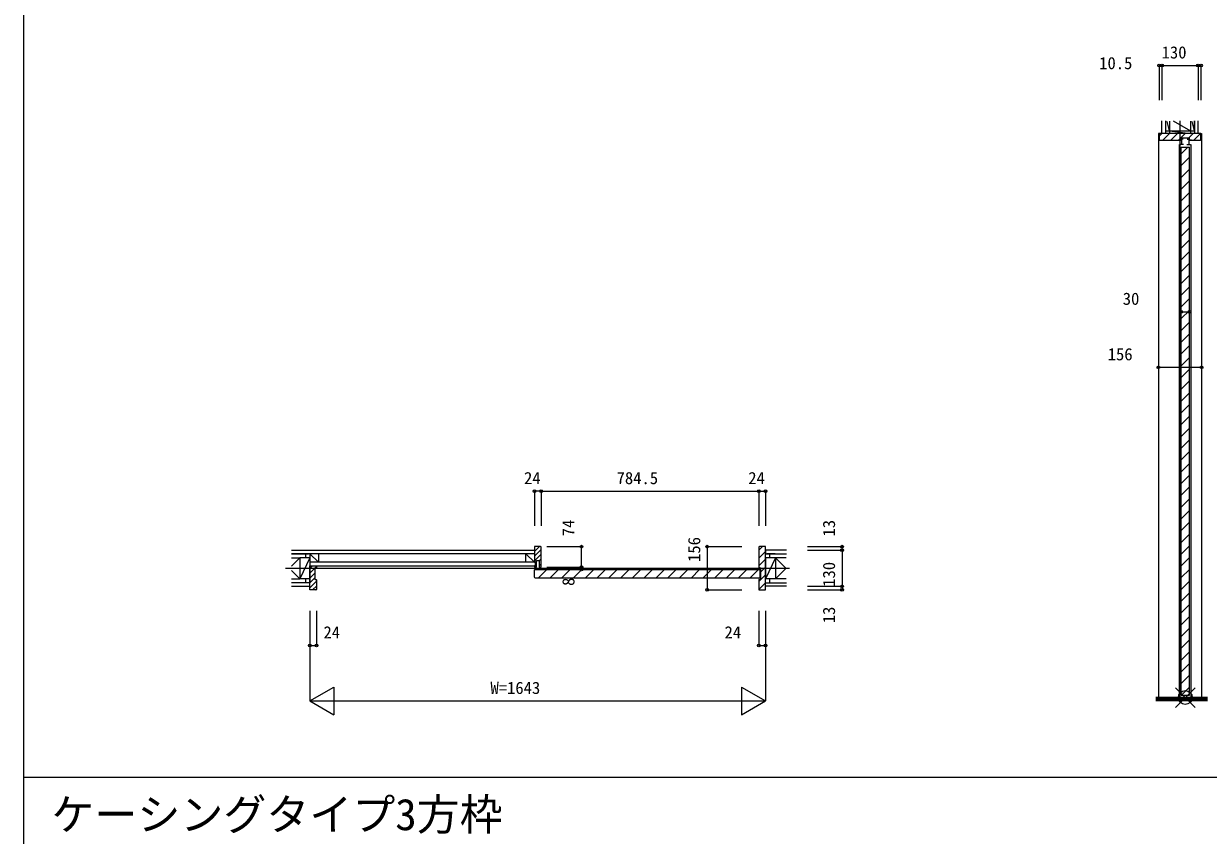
# Model space of a CAD drawing. Units: millimetres, scale not verified. Extents: x -14340 to 14341, y -9999 to 10001.
# Drawn here: x -14340 to -10070, y -6961 to -4036 of the extents above; entities that cross this region are included whole.
import ezdxf
from ezdxf.enums import TextEntityAlignment as Align

# ---------------------------------------------------------------- set-up
doc = ezdxf.new("R2010")
doc.units = ezdxf.units.MM
doc.header["$LTSCALE"] = 50
for name, color, linetype in [('0-0_0', 7, 'Continuous'), ('0-2_YKK_B1', 4, 'Continuous'), ('0-3_YKK_C1', 4, 'Continuous'), ('0-4_YKK_F1', 7, 'Continuous'), ('0-6_YKK_N1', 2, 'Continuous'), ('0-7_YKK_Z1', 7, 'Continuous')]:
    doc.layers.add(name, color=color, linetype=linetype)
doc.layers.add('0-5_YKK_IN', color=1, linetype='Continuous', lineweight=18)
doc.styles.add('ＭＳ ゴシック', font='')
doc.styles.get('ＭＳ ゴシック').set_extended_font_data('MS Gothic')

msp = doc.modelspace()

# ---------------------------------------------------------------- linework, layer by layer
at = {"layer": '0-2_YKK_B1'}
for p, q in [((-12498.68, -5921.36), (-12498.13, -5920.8)), ((-12498.68, -5938.33), (-12481.16, -5920.8)), ((-12498.68, -5955.3), (-12474.68, -5931.3)), ((-12474.68, -5994.8), (-12474.68, -5922.8)), ((-11690.18, -5933.75), (-11677.24, -5920.8)), ((-11690.18, -5922.8), (-11690.18, -5995.8)), ((-11666.18, -5933.8), (-11666.18, -5946.3)), ((-12498.68, -5972.27), (-12474.68, -5948.27)), ((-12481.93, -5972.49), (-12474.68, -5965.24)), ((-11690.18, -5962.03), (-11666.18, -5938.03)), ((-11690.18, -5990.32), (-11666.18, -5966.32)), ((-11666.18, -5961.3), (-11666.18, -6036.3)), ((-13309.18, -5999.47), (-13299.51, -5989.8)), ((-13309.18, -6016.44), (-13291.14, -5998.41)), ((-13309.18, -6034.09), (-13291.18, -6016.09)), ((-13291.18, -5998.8), (-13291.18, -6036.8)), ((-13289.58, -5996.84), (-13285.18, -5992.44)), ((-13286.18, -5996.8), (-13289.18, -5996.8)), ((-12499.68, -6005.8), (-12499.68, -6029.5)), ((-12499.68, -6006.1), (-12499.68, -6029.5)), ((-12496.38, -6002.8), (-11688.98, -6002.8)), ((-12495.68, -5986.24), (-12491.43, -5981.99)), ((-12485.03, -6032.8), (-12455.03, -6002.8)), ((-12481.93, -5989.46), (-12474.68, -5982.21)), ((-12442.6, -6032.8), (-12412.6, -6002.8)), ((-12400.18, -6032.8), (-12370.18, -6002.8)), ((-12357.75, -6032.8), (-12327.75, -6002.8)), ((-12315.32, -6032.8), (-12285.32, -6002.8)), ((-12272.9, -6032.8), (-12242.9, -6002.8)), ((-12230.47, -6032.8), (-12200.47, -6002.8)), ((-12188.04, -6032.8), (-12158.04, -6002.8)), ((-12145.62, -6032.8), (-12115.62, -6002.8)), ((-12103.19, -6032.8), (-12073.19, -6002.8)), ((-12060.76, -6032.8), (-12030.76, -6002.8)), ((-12018.34, -6032.8), (-11988.34, -6002.8)), ((-11975.91, -6032.8), (-11945.91, -6002.8)), ((-11933.48, -6032.8), (-11903.48, -6002.8)), ((-11891.06, -6032.8), (-11861.06, -6002.8)), ((-11848.63, -6032.8), (-11818.63, -6002.8)), ((-11806.21, -6032.8), (-11776.21, -6002.8)), ((-11763.78, -6032.8), (-11733.78, -6002.8)), ((-11721.35, -6032.8), (-11691.35, -6002.8)), ((-11689.18, -5996.8), (-11686.18, -5996.8)), ((-11685.68, -6029.5), (-11685.68, -6006.1)), ((-11684.18, -6012.6), (-11666.18, -5994.6)), ((-11684.18, -5998.8), (-11684.18, -6036.8)), ((-13309.18, -6051.73), (-13291.18, -6033.73)), ((-13309.18, -6069.38), (-13285.18, -6045.38)), ((-13309.18, -6063.8), (-13309.18, -6051.3)), ((-13298.96, -6076.8), (-13285.18, -6063.02)), ((-13289.18, -6038.8), (-13286.18, -6038.8)), ((-13285.18, -6039.8), (-13285.18, -6074.8)), ((-12496.38, -6032.8), (-11688.98, -6032.8)), ((-11690.18, -6046.89), (-11666.18, -6022.89)), ((-11690.18, -6039.8), (-11690.18, -6074.8)), ((-11690.15, -6075.14), (-11666.18, -6051.17)), ((-11686.18, -6038.8), (-11689.18, -6038.8)), ((-11666.18, -6063.8), (-11666.18, -6051.3))]:
    msp.add_line(p, q, dxfattribs=at)
for points in [[(-12476.68, -5920.8), (-12498.68, -5920.8), (-12498.68, -5945.8), (-12498.68, -5976.8), (-12495.68, -5976.8), (-12495.68, -5989.8)], [(-11666.18, -6051.8), (-11666.18, -5945.8), (-11666.18, -5920.8), (-11688.18, -5920.8)], [(-12498.68, -5989.8), (-12498.68, -5994.8), (-12491.43, -5994.8), (-12491.43, -5990.05), (-12491.43, -5971.3), (-12481.93, -5971.3), (-12481.93, -5990.05), (-12481.93, -5994.8), (-12474.68, -5994.8)], [(-13309.18, -6051.8), (-13309.18, -5989.8), (-13292.18, -5989.8), (-13285.18, -5989.8), (-13285.18, -5995.8)], [(-13287.18, -6076.8), (-13309.18, -6076.8), (-13309.18, -6051.8)], [(-11688.18, -6076.8), (-11666.18, -6076.8), (-11666.18, -6051.8)]]:
    msp.add_lwpolyline(points, dxfattribs=at)
for centre, radius, start, end in [((-12476.68, -5922.8), 2, 0.00001, 89.99999), ((-11688.18, -5922.8), 2, 90.00001, 179.99999), ((-13289.18, -5998.8), 2, 90.00001, 179.99999), ((-13286.18, -5995.8), 1, 270.00001, 359.99999), ((-12496.38, -6006.1), 3.3, 90, 180), ((-11689.18, -5995.8), 1, 180.00001, 269.99999), ((-11688.98, -6006.1), 3.3, 0, 90), ((-11686.18, -5998.8), 2, 0.00001, 89.99999), ((-13289.18, -6036.8), 2, 180.00001, 269.99999), ((-13286.18, -6039.8), 1, 0.00001, 89.99999), ((-12496.38, -6029.5), 3.3, 180, 270), ((-11689.18, -6039.8), 1, 90.00001, 179.99999), ((-11688.98, -6029.5), 3.3, 270, 0), ((-11686.18, -6036.8), 2, 270.00001, 359.99999), ((-13287.18, -6074.8), 2, 270.00001, 359.99999), ((-11688.18, -6074.8), 2, 180.00001, 269.99999)]:
    msp.add_arc(centre, radius, start, end, dxfattribs=at)
at = {"layer": '0-3_YKK_C1'}
for p, q in [((-10247.19, -4441.47), (-10237.52, -4431.8)), ((-10233.24, -4455.8), (-10209.24, -4431.8)), ((-10204.96, -4455.8), (-10180.96, -4431.8)), ((-10176.67, -4455.8), (-10152.67, -4431.8)), ((-10139.99, -4447.4), (-10124.39, -4431.8)), ((-10119.19, -4431.8), (-10136.69, -4431.8)), ((-10121.82, -4455.8), (-10097.82, -4431.8)), ((-10175.49, -4456), (-10165.79, -4456)), ((-10173.69, -6461.8), (-10173.69, -4471.18)), ((-10158.89, -4471), (-10171.49, -4471)), ((-10167.69, -4505.21), (-10143.27, -4480.8)), ((-10167.69, -4480.8), (-10137.69, -4480.8)), ((-10167.69, -6455.8), (-10167.69, -4480.8)), ((-10162.09, -4452.5), (-10162.09, -4447.4)), ((-10161.19, -4447.4), (-10144.19, -4447.4)), ((-10146.49, -4471), (-10133.89, -4471)), ((-10143.29, -4447.4), (-10143.29, -4452.5)), ((-10129.89, -4456), (-10139.59, -4456)), ((-10137.69, -6455.8), (-10137.69, -4480.8)), ((-10131.69, -6461.8), (-10131.69, -4471.18)), ((-10167.69, -4547.64), (-10137.69, -4517.64)), ((-10167.69, -4590.07), (-10137.69, -4560.07)), ((-10167.69, -4632.49), (-10137.69, -4602.49)), ((-10167.69, -4674.92), (-10137.69, -4644.92)), ((-10167.69, -4717.35), (-10137.69, -4687.35)), ((-10167.69, -4759.77), (-10137.69, -4729.77)), ((-10167.69, -4802.2), (-10137.69, -4772.2)), ((-10167.69, -4844.63), (-10137.69, -4814.63)), ((-10167.69, -4887.05), (-10137.69, -4857.05)), ((-10167.69, -4929.48), (-10137.69, -4899.48)), ((-10167.69, -4971.91), (-10137.69, -4941.91)), ((-10167.69, -5014.33), (-10137.69, -4984.33)), ((-10167.69, -5056.76), (-10137.69, -5026.76)), ((-10167.69, -5099.18), (-10137.69, -5069.18)), ((-10167.69, -5141.61), (-10137.69, -5111.61)), ((-10167.69, -5184.04), (-10137.69, -5154.04)), ((-10167.69, -5226.46), (-10137.69, -5196.46)), ((-10167.69, -5268.89), (-10137.69, -5238.89)), ((-10167.69, -5311.32), (-10137.69, -5281.32)), ((-10167.69, -5353.74), (-10137.69, -5323.74)), ((-10167.69, -5396.17), (-10137.69, -5366.17)), ((-10167.69, -5438.6), (-10137.69, -5408.6)), ((-10167.69, -5481.02), (-10137.69, -5451.02)), ((-10167.69, -5523.45), (-10137.69, -5493.45)), ((-10167.69, -5565.88), (-10137.69, -5535.88)), ((-10167.69, -5608.3), (-10137.69, -5578.3)), ((-10167.69, -5650.73), (-10137.69, -5620.73)), ((-10167.69, -5693.15), (-10137.69, -5663.15)), ((-10167.69, -5735.58), (-10137.69, -5705.58)), ((-10167.69, -5778.01), (-10137.69, -5748.01)), ((-10167.69, -5820.43), (-10137.69, -5790.43)), ((-10167.69, -5862.86), (-10137.69, -5832.86)), ((-10167.69, -5905.29), (-10137.69, -5875.29)), ((-10167.69, -5947.71), (-10137.69, -5917.71)), ((-10167.69, -5990.14), (-10137.69, -5960.14)), ((-10167.69, -6032.57), (-10137.69, -6002.57)), ((-10167.69, -6074.99), (-10137.69, -6044.99)), ((-10167.69, -6117.42), (-10137.69, -6087.42)), ((-10167.69, -6159.84), (-10137.69, -6129.84)), ((-10167.69, -6202.27), (-10137.69, -6172.27)), ((-10167.69, -6244.7), (-10137.69, -6214.7)), ((-10167.69, -6287.12), (-10137.69, -6257.12)), ((-10167.69, -6329.55), (-10137.69, -6299.55)), ((-10167.69, -6371.98), (-10137.69, -6341.98)), ((-10167.69, -6414.4), (-10137.69, -6384.4)), ((-10166.66, -6455.8), (-10137.69, -6426.83)), ((-10167.69, -6455.8), (-10137.69, -6455.8))]:
    msp.add_line(p, q, dxfattribs=at)
for points in [[(-10247.19, -4431.8), (-10249.69, -4431.8), (-10249.69, -6464.8)], [(-10121.19, -4431.8), (-10247.19, -4431.8), (-10247.19, -4453.8)], [(-10096.19, -4453.8), (-10096.19, -4431.8), (-10121.19, -4431.8)], [(-10096.19, -4431.8), (-10093.69, -4431.8), (-10093.69, -6464.8)], [(-10245.19, -4455.8), (-10167.79, -4455.8), (-10167.29, -4455.3), (-10167.29, -4447.4), (-10161.19, -4447.4), (-10144.19, -4447.4), (-10138.09, -4447.4), (-10138.09, -4455.3), (-10137.59, -4455.8), (-10098.19, -4455.8)], [(-10160.09, -4452.5), (-10165.79, -4452.5), (-10165.79, -4471)], [(-10145.29, -4452.5), (-10139.59, -4452.5), (-10139.59, -4471)]]:
    msp.add_lwpolyline(points, dxfattribs=at)
for centre, start, end in [((-10245.19, -4453.8), 180.00001, 269.99999), ((-10098.19, -4453.8), 270.00001, 359.99999)]:
    msp.add_arc(centre, 2, start, end, dxfattribs=at)
at = {"layer": '0-4_YKK_F1'}
for p, q in [((-14340.5, -9999.3), (-14340.5, 10000.7)), ((-14340.5, -6751.8), (14159.5, -6751.8))]:
    msp.add_line(p, q, dxfattribs=at)
at = {"layer": '0-5_YKK_IN'}
for p, q in [((-10188.04, -6500.16), (-10117.33, -6429.44)), ((-10188.04, -6429.44), (-10117.33, -6500.16))]:
    msp.add_line(p, q, dxfattribs=at)
msp.add_circle((-10152.69, -6464.8), 25, dxfattribs=at)
at = {"layer": '0-6_YKK_N1'}
for p, q in [((-10247.19, -4186.8), (-10247.19, -4311.8)), ((-10236.69, -4186.8), (-10247.19, -4186.8)), ((-10236.69, -4186.8), (-10236.69, -4311.8)), ((-10236.69, -4186.8), (-10106.69, -4186.8)), ((-10106.69, -4186.8), (-10106.69, -4311.8)), ((-10106.69, -4186.8), (-10096.19, -4186.8)), ((-10096.19, -4186.8), (-10096.19, -4311.8)), ((-10167.69, -5074.53), (-10137.69, -5074.53)), ((-10249.69, -5274.53), (-10093.69, -5274.53)), ((-12474.68, -5720.8), (-12474.68, -5845.8)), ((-12474.68, -5720.8), (-11690.18, -5720.8)), ((-11690.18, -5720.8), (-11666.18, -5720.8)), ((-11690.18, -5720.8), (-11690.18, -5845.8)), ((-11666.18, -5720.8), (-11666.18, -5845.8)), ((-12454.68, -5920.8), (-12329.68, -5920.8)), ((-12329.68, -5994.8), (-12329.68, -5920.8)), ((-11876.18, -5920.8), (-11751.18, -5920.8)), ((-11876.18, -5920.8), (-11876.18, -6076.8)), ((-11515.18, -5920.8), (-11390.18, -5920.8)), ((-11515.18, -5933.8), (-11390.18, -5933.8)), ((-11390.18, -5933.8), (-11390.18, -5920.8)), ((-11390.18, -5933.8), (-11390.18, -6063.8)), ((-12454.68, -5994.8), (-12329.68, -5994.8)), ((-12454.68, -6002.8), (-12329.68, -6002.8)), ((-12329.68, -5994.8), (-12329.68, -6002.8)), ((-11515.18, -6063.8), (-11390.18, -6063.8)), ((-11390.18, -6063.8), (-11390.18, -6076.8)), ((-11876.18, -6076.8), (-11751.18, -6076.8)), ((-11515.18, -6076.8), (-11390.18, -6076.8)), ((-13309.18, -6151.8), (-13309.18, -6476.8)), ((-13285.18, -6151.8), (-13285.18, -6276.8)), ((-11666.18, -6151.8), (-11666.18, -6476.8)), ((-13309.18, -6276.8), (-13285.18, -6276.8)), ((-13309.18, -6476.8), (-13222.58, -6426.8)), ((-13222.58, -6426.8), (-13222.58, -6526.8)), ((-11752.79, -6426.8), (-11752.79, -6526.8)), ((-11752.79, -6426.8), (-11666.18, -6476.8)), ((-13309.18, -6476.8), (-13222.58, -6526.8)), ((-13309.18, -6476.8), (-11666.18, -6476.8)), ((-11752.79, -6526.8), (-11666.18, -6476.8))]:
    msp.add_line(p, q, dxfattribs=at)
for points in [[(-12474.68, -5720.8), (-12498.68, -5720.8), (-12498.68, -5845.8)], [(-11690.18, -6151.8), (-11690.18, -6276.8), (-11666.18, -6276.8)]]:
    msp.add_lwpolyline(points, dxfattribs=at)
for centre in [(-10247.19, -4186.8), (-10236.69, -4186.8), (-10106.69, -4186.8), (-10096.19, -4186.8), (-10167.69, -5074.53), (-10137.69, -5074.53), (-10249.69, -5274.53), (-10093.69, -5274.53), (-12498.68, -5720.8), (-12474.68, -5720.8), (-11690.18, -5720.8), (-11666.18, -5720.8), (-12329.68, -5920.8), (-11876.18, -5920.8), (-11390.18, -5920.8), (-11390.18, -5933.8), (-12329.68, -5994.8), (-12329.68, -6002.8), (-11390.18, -6063.8), (-11876.18, -6076.8), (-11390.18, -6076.8), (-13309.18, -6276.8), (-13285.18, -6276.8), (-11690.18, -6276.8), (-11666.18, -6276.8)]:
    msp.add_circle(centre, 5, dxfattribs=at)
at = {"layer": '0-7_YKK_Z1'}
for p, q in [((-10236.69, -4431.8), (-10236.69, -4386.8)), ((-10224.19, -4386.8), (-10224.19, -4431.8)), ((-10209.19, -4421.8), (-10218.15, -4388.36)), ((-10209.19, -4387.18), (-10209.19, -4431.8)), ((-10195.76, -4386.25), (-10134.19, -4421.8)), ((-10171.69, -6482.03), (-10171.69, -4386.25)), ((-10134.19, -4387.18), (-10134.19, -4431.8)), ((-10119.19, -4421.8), (-10119.19, -4386.8)), ((-10119.19, -4386.8), (-10119.19, -4431.8)), ((-10106.69, -4431.8), (-10106.69, -4386.8)), ((-10209.19, -4421.8), (-10134.19, -4431.8)), ((-11590.18, -5933.8), (-11666.18, -5933.8)), ((-13375.18, -5991.3), (-13345.18, -5961.3)), ((-13375.18, -5961.3), (-13345.18, -5961.3)), ((-13345.18, -5961.3), (-13345.18, -6036.3)), ((-13309.18, -5961.3), (-13345.18, -5961.3)), ((-13309.18, -5961.3), (-13345.18, -6036.3)), ((-13345.18, -5961.3), (-13345.18, -6036.3)), ((-13324.18, -5946.3), (-13324.18, -5961.3)), ((-13278.18, -5977.3), (-13309.18, -5946.3)), ((-13309.18, -5946.3), (-13309.18, -6051.3)), ((-13309.18, -5961.3), (-13309.18, -6036.3)), ((-12495.68, -5977.3), (-13309.18, -5977.3)), ((-13278.18, -5946.3), (-13278.18, -5977.3)), ((-11666.18, -5946.3), (-11590.18, -5946.3)), ((-11630.18, -5961.3), (-11666.18, -6036.3)), ((-11630.18, -5961.3), (-11666.18, -5961.3)), ((-11631.18, -5946.3), (-11661.18, -5946.3)), ((-11651.18, -5946.3), (-11651.18, -5961.3)), ((-11630.18, -5961.3), (-11630.18, -6036.3)), ((-11591.42, -5961.3), (-11630.18, -5961.3)), ((-13397.07, -5998.8), (-11579.3, -5998.8)), ((-13375.18, -6006.3), (-13345.18, -6036.3)), ((-12495.68, -5989.8), (-12498.68, -5989.8)), ((-11591.76, -5997.87), (-11630.18, -6036.3)), ((-13375.18, -6036.3), (-13345.18, -6036.3)), ((-13375.18, -6036.3), (-13345.18, -6036.3)), ((-13309.18, -6051.3), (-13375.18, -6051.3)), ((-13314.18, -6051.3), (-13375.18, -6051.3)), ((-13375.18, -6063.8), (-13309.18, -6063.8)), ((-13309.18, -6036.3), (-13345.18, -6036.3)), ((-13324.18, -6036.3), (-13324.18, -6051.3)), ((-11630.18, -6036.3), (-11666.18, -6036.3)), ((-11666.18, -6051.3), (-11590.18, -6051.3)), ((-11590.18, -6063.8), (-11666.18, -6063.8)), ((-11661.18, -6051.3), (-11631.18, -6051.3)), ((-11651.18, -6036.3), (-11651.18, -6051.3)), ((-11591.42, -6036.3), (-11630.18, -6036.3)), ((-10072.5, -6464.8), (-10258.71, -6464.8)), ((-10258.71, -6467.8), (-10072.5, -6467.8)), ((-10258.71, -6470.8), (-10072.5, -6470.8)), ((-10258.71, -6473.8), (-10072.5, -6473.8)), ((-10072.5, -6476.8), (-10258.71, -6476.8))]:
    msp.add_line(p, q, dxfattribs=at)
for points in [[(-10224.19, -4386.8), (-10224.19, -4421.8), (-10119.19, -4421.8), (-10128.15, -4388.36)], [(-13375.18, -5933.8), (-12498.68, -5933.8), (-12498.68, -5946.3), (-13375.18, -5946.3), (-13314.18, -5946.3)], [(-13309.18, -5989.8), (-12495.68, -5989.8), (-12495.68, -5977.3)], [(-12529.68, -5977.3), (-12529.68, -5946.3), (-12498.68, -5977.3)], [(-11591.76, -5999.73), (-11630.18, -5961.3), (-11630.18, -6036.3)]]:
    msp.add_lwpolyline(points, dxfattribs=at)

# ---------------------------------------------------------------- texts
at = {"layer": '0-0_0', "style": 'ＭＳ ゴシック'}
msp.add_text('ケーシングタイプ3方枠', height=113.6, dxfattribs=at).set_placement((-14240.5, -6976.8), align=Align.BOTTOM_LEFT)
at = {"layer": '0-6_YKK_N1', "style": 'ＭＳ ゴシック'}
for s, p in [('130', (-10238.06, -4174.8)), ('10.5', (-10463.13, -4213.42)), ('30', (-10378.11, -5062.53)), ('156', (-10432.4, -5262.53)), ('24', (-12536.68, -5708.8)), ('784.5', (-12202.93, -5708.8)), ('24', (-11728.18, -5708.8)), ('24', (-13259.69, -6264.8)), ('24', (-11813.78, -6264.8)), ('W=1643', (-12657.68, -6464.8))]:
    msp.add_text(s, height=43.99, dxfattribs=at).set_placement(p, align=Align.BOTTOM_LEFT)
for s, p in [('74', (-12341.68, -5883.48)), ('13', (-11402.18, -5884.4)), ('156', (-11888.18, -5975.96)), ('130', (-11402.18, -6065.48)), ('8', (-12341.68, -6062.28)), ('13', (-11402.18, -6196.8))]:
    msp.add_text(s, height=43.99, rotation=90, dxfattribs=at).set_placement(p, align=Align.BOTTOM_LEFT)

doc.saveas('drawing.dxf')
